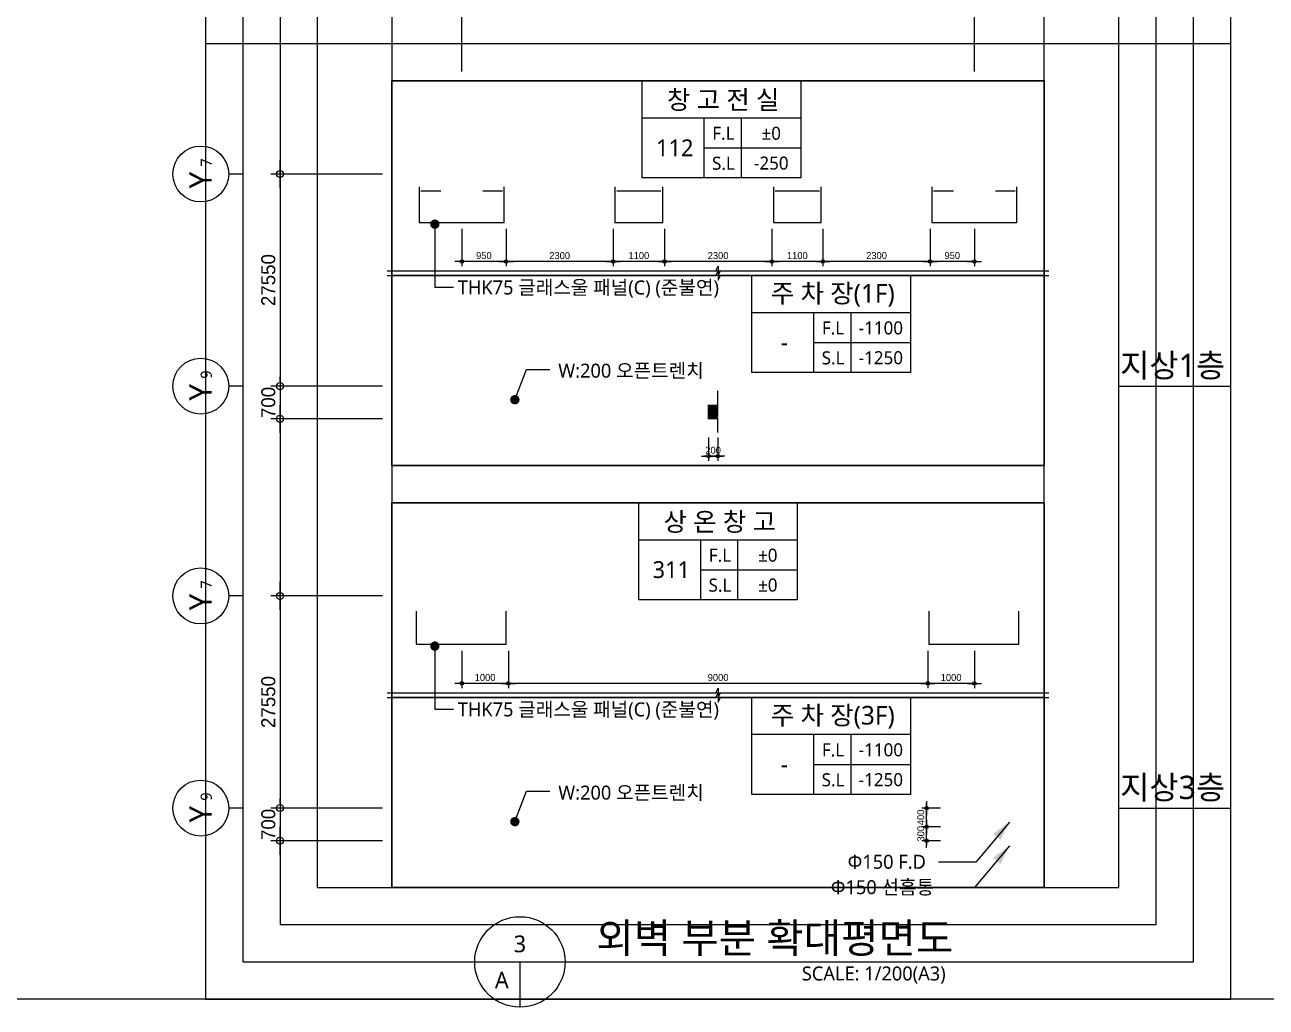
# Model space of a CAD drawing. Header units: millimetres. Extents: x 43197023 to 43466355, y 1341521 to 1420690.
# Drawn here: x 43397748 to 43424384, y 1349520 to 1370590 of the extents above; entities that cross this region are included whole.
import ezdxf
from ezdxf.enums import TextEntityAlignment as Align

# ---------------------------------------------------------------- set-up
doc = ezdxf.new("R2010")
doc.units = ezdxf.units.MM
doc.header["$LTSCALE"] = 1000
doc.header["$MEASUREMENT"] = 0
doc.header["$PDSIZE"] = -10
doc.layers.get('0').update_dxf_attribs({"linetype": 'CONTINUOUS'})
doc.layers.get('Defpoints').update_dxf_attribs({"color": 171, "linetype": 'CONTINUOUS'})
for name, color, linetype in [('INS', 9, 'BATTING'), ('LED', 7, 'CONTINUOUS'), ('NDIM', 7, 'CONTINUOUS'), ('SYM', 7, 'CONTINUOUS'), ('SYM(AXIS)', 7, 'CONTINUOUS'), ('SYM(단차_HATCH)', 252, 'CONTINUOUS'), ('SYM(단차_LINE)', 2, 'CONTINUOUS'), ('TEXT', 3, 'CONTINUOUS'), ('TEXT(AXIS)', 2, 'CONTINUOUS'), ('TEXT(MIN)', 7, 'CONTINUOUS'), ('TEXT(노트)', 7, 'CONTINUOUS'), ('TEXT(실명)', 3, 'CONTINUOUS'), ('TEXT-기입', 6, 'CONTINUOUS'), ('TITLE', 7, 'CONTINUOUS')]:
    doc.layers.add(name, color=color, linetype=linetype)
doc.styles.add('CGS', font='cgse', dxfattribs={"bigfont": 'cgs'})
doc.styles.add('나눔바른고딕', font='NanumBarunGothic.ttf')
doc.linetypes.add('BATTING', pattern='A,0.0001,-0.1,[134,ltypeshp.shx,S=0.1,R=0,X=-0.1,Y=0],-0.2,[134,ltypeshp.shx,S=0.1,R=180,X=0.1,Y=0],-0.1', length=0.4001)
doc.dimstyles.new('NDIM 1200', dxfattribs={"dimscale": 500, "dimtxt": 3, "dimasz": 1, "dimexe": 2, "dimexo": 2, "dimgap": 1, "dimtad": 1, "dimdec": 0, "dimdsep": 46, "dimtxsty": 'CGS', "dimblk": 'DOT0', "dimcen": 1, "dimdle": 8, "dimclrd": 2, "dimclre": 2, "dimclrt": 2, "dimadec": 0, "dimazin": 0, "dimtfac": 1, "dimtdec": 0, "dimtix": 1, "dimtmove": 2, "dimatfit": 3, "dimldrblk": 'DOT0', "dimfxl": 1, "dimtolj": 1, "dimtzin": 0, "dimlwd": -1, "dimlwe": -1, "dimarcsym": 0})

# ---------------------------------------------------------------- blocks, each defined once
blk = doc.blocks.new('A$C51E23882')
at = {"layer": 'TITLE'}
blk.add_lwpolyline([(8499.999789711088, 0.0003660599468275905), (-0.0002102889120578766, 0.0003660599468275905), (-0.0002102889120578766, 5200.000366059947), (8499.999789711088, 5200.000366059947)], close=True, dxfattribs=at)
for points in [[(8499.999789711088, 3200.000366059947), (-0.0002102889120578766, 3200.000366059947)], [(3299.999789711088, 3200.000366059947), (3299.999789711088, 0.0003660599468275905)], [(5299.999789711088, 3200.000366059947), (5299.999789711088, 0.0003660599468275905)], [(3299.999789711088, 1600.000366059947), (8499.999789711088, 1600.000366059947)]]:
    blk.add_lwpolyline(points, dxfattribs=at)
at = {"layer": 'TITLE', "style": '나눔바른고딕'}
for s, p in [('F.L', (4351.586016915739, 2378.060856557102)), ('S.L', (4351.586016915739, 778.0608565571019))]:
    blk.add_text(s, height=700, dxfattribs=at).set_placement(p, align=Align.MIDDLE)
blk = doc.blocks.new('DOT0')
blk.add_line((-3, 0), (3, 0))
at = {"color": 6}
blk.add_circle((0, 0), 0.75, dxfattribs=at)
blk = doc.blocks.new('*D375')
at = {"layer": 'Defpoints', "color": 0, "ltscale": 0.4, "transparency": 16777216}
for p in [(43407123.38949281, 1370990.274343228), (43407123.38949281, 1369390.274343227), (43418123.38949281, 1369390.274343228)]:
    blk.add_point(p, dxfattribs=at)
at = {"layer": 'NDIM', "ltscale": 0.4, "transparency": 16777216}
for p, q in [((43407123.38949281, 1369590.274343227), (43407123.38949281, 1371190.274343228)), ((43418023.38949281, 1370990.274343228), (43407223.38949281, 1370990.274343228)), ((43418123.38949281, 1369590.274343228), (43418123.38949281, 1371190.274343228))]:
    blk.add_line(p, q, dxfattribs=at)
at = {"layer": 'NDIM', "ltscale": 0.4, "transparency": 16777216, "xscale": 100, "yscale": 100, "zscale": 100, "rotation": 180}
blk.add_blockref('DOT0', (43407123.38949281, 1370990.274343228), dxfattribs=at)
at = {"layer": 'NDIM', "ltscale": 0.4, "transparency": 16777216, "xscale": 100, "yscale": 100, "zscale": 100}
blk.add_blockref('DOT0', (43418123.38949281, 1370990.274343228), dxfattribs=at)
at = {"layer": 'NDIM', "ltscale": 0.4, "transparency": 16777216, "insert": (43412623.38949281, 1371240.274343228), "char_height": 300, "attachment_point": 5, "style": 'CGS'}
blk.add_mtext('\\A1;11000', dxfattribs=at)
blk = doc.blocks.new('A$C2F20087E')
at = {"layer": 'SYM(AXIS)'}
blk.add_line((600.0000756429507, -3.89362685382e-05), (600.0000756434165, 299.9999610639643), dxfattribs=at)
blk.add_circle((600.0000756429507, 899.9999610637316), 600, dxfattribs=at)
blk = doc.blocks.new('*D376')
at = {"layer": 'Defpoints', "color": 0, "ltscale": 0.4, "transparency": 16777216}
for p in [(43405623.38949285, 1353790.215721065), (43403223.42494942, 1353090.215721064), (43405623.38949285, 1353090.215721064)]:
    blk.add_point(p, dxfattribs=at)
at = {"layer": 'NDIM', "ltscale": 0.4, "transparency": 16777216}
for p, q in [((43403223.42494942, 1353890.215721065), (43403223.42494942, 1353990.215721065)), ((43405423.38949285, 1353790.215721065), (43403023.42494942, 1353790.215721065)), ((43403223.42494942, 1353790.215721065), (43403223.42494942, 1353090.215721064)), ((43405423.38949285, 1353090.215721064), (43403023.42494942, 1353090.215721064)), ((43403223.42494942, 1352990.215721064), (43403223.42494942, 1352890.215721064))]:
    blk.add_line(p, q, dxfattribs=at)
at = {"layer": 'NDIM', "ltscale": 0.4, "transparency": 16777216, "xscale": 100, "yscale": 100, "zscale": 100}
for p, rotation in [((43403223.42494942, 1353790.215721065), 270), ((43403223.42494942, 1353090.215721064), 90)]:
    blk.add_blockref('DOT0', p, dxfattribs=dict(at, rotation=rotation))
at = {"layer": 'NDIM', "ltscale": 0.4, "transparency": 16777216, "insert": (43402973.42494942, 1353440.215721052), "char_height": 300, "attachment_point": 5, "rotation": 90, "style": 'CGS'}
blk.add_mtext('\\A1;700', dxfattribs=at)
blk = doc.blocks.new('*D377')
at = {"layer": 'Defpoints', "color": 0, "ltscale": 0.4, "transparency": 16777216}
for p in [(43405623.38949285, 1358340.215721066), (43403223.42494947, 1353790.215721065), (43405623.43574496, 1353790.215721065)]:
    blk.add_point(p, dxfattribs=at)
at = {"layer": 'NDIM', "ltscale": 0.4, "transparency": 16777216}
for p, q in [((43405423.38949285, 1358340.215721066), (43403023.42494947, 1358340.215721066)), ((43403223.42494947, 1358240.215721066), (43403223.42494947, 1353890.215721065)), ((43405423.43574496, 1353790.215721065), (43403023.42494947, 1353790.215721065))]:
    blk.add_line(p, q, dxfattribs=at)
at = {"layer": 'NDIM', "ltscale": 0.4, "transparency": 16777216, "xscale": 100, "yscale": 100, "zscale": 100}
for p, rotation in [((43403223.42494947, 1358340.215721066), 90), ((43403223.42494947, 1353790.215721065), 270)]:
    blk.add_blockref('DOT0', p, dxfattribs=dict(at, rotation=rotation))
at = {"layer": 'NDIM', "ltscale": 0.4, "transparency": 16777216, "insert": (43402973.42494947, 1356065.215721053), "char_height": 300, "attachment_point": 5, "rotation": 90, "style": 'CGS'}
blk.add_mtext('\\A1;27550', dxfattribs=at)
blk = doc.blocks.new('*D378')
at = {"layer": 'Defpoints', "color": 0, "ltscale": 0.4, "transparency": 16777216}
for p in [(43405623.38949286, 1362840.274343226), (43403223.42494943, 1362140.274343226), (43405623.38949286, 1362140.274343226)]:
    blk.add_point(p, dxfattribs=at)
at = {"layer": 'NDIM', "ltscale": 0.4, "transparency": 16777216}
for p, q in [((43403223.42494943, 1362940.274343226), (43403223.42494943, 1363040.274343226)), ((43405423.38949286, 1362840.274343226), (43403023.42494943, 1362840.274343226)), ((43403223.42494943, 1362840.274343226), (43403223.42494943, 1362140.274343226)), ((43405423.38949286, 1362140.274343226), (43403023.42494943, 1362140.274343226)), ((43403223.42494943, 1362040.274343226), (43403223.42494943, 1361940.274343226))]:
    blk.add_line(p, q, dxfattribs=at)
at = {"layer": 'NDIM', "ltscale": 0.4, "transparency": 16777216, "xscale": 100, "yscale": 100, "zscale": 100}
for p, rotation in [((43403223.42494943, 1362840.274343226), 270), ((43403223.42494943, 1362140.274343226), 90)]:
    blk.add_blockref('DOT0', p, dxfattribs=dict(at, rotation=rotation))
at = {"layer": 'NDIM', "ltscale": 0.4, "transparency": 16777216, "insert": (43402973.42494942, 1362490.274343214), "char_height": 300, "attachment_point": 5, "rotation": 90, "style": 'CGS'}
blk.add_mtext('\\A1;700', dxfattribs=at)
blk = doc.blocks.new('*D379')
at = {"layer": 'Defpoints', "color": 0, "ltscale": 0.4, "transparency": 16777216}
for p in [(43405623.38949286, 1367390.274343228), (43403223.42494948, 1362840.274343226), (43405623.43574496, 1362840.274343226)]:
    blk.add_point(p, dxfattribs=at)
at = {"layer": 'NDIM', "ltscale": 0.4, "transparency": 16777216}
for p, q in [((43405423.38949286, 1367390.274343228), (43403023.42494948, 1367390.274343228)), ((43403223.42494948, 1367290.274343228), (43403223.42494948, 1362940.274343226)), ((43405423.43574496, 1362840.274343226), (43403023.42494948, 1362840.274343226))]:
    blk.add_line(p, q, dxfattribs=at)
at = {"layer": 'NDIM', "ltscale": 0.4, "transparency": 16777216, "xscale": 100, "yscale": 100, "zscale": 100}
for p, rotation in [((43403223.42494948, 1367390.274343228), 90), ((43403223.42494948, 1362840.274343226), 270)]:
    blk.add_blockref('DOT0', p, dxfattribs=dict(at, rotation=rotation))
at = {"layer": 'NDIM', "ltscale": 0.4, "transparency": 16777216, "insert": (43402973.42494947, 1365115.274343214), "char_height": 300, "attachment_point": 5, "rotation": 90, "style": 'CGS'}
blk.add_mtext('\\A1;27550', dxfattribs=at)
blk = doc.blocks.new('*D380')
at = {"layer": 'Defpoints', "color": 0, "ltscale": 0.4, "transparency": 16777216}
for p in [(43417173.38949285, 1366315.274343115), (43418123.38949284, 1366315.274343227), (43417173.38949285, 1365515.27434319)]:
    blk.add_point(p, dxfattribs=at)
at = {"layer": 'NDIM', "ltscale": 0.4, "transparency": 16777216}
for p, q in [((43417173.38949285, 1366215.274343115), (43417173.38949285, 1365415.27434319)), ((43418123.38949284, 1366215.274343227), (43418123.38949284, 1365415.27434319)), ((43418073.38949284, 1365515.27434319), (43417223.38949285, 1365515.27434319))]:
    blk.add_line(p, q, dxfattribs=at)
at = {"layer": 'NDIM', "ltscale": 0.4, "transparency": 16777216, "xscale": 50, "yscale": 50, "zscale": 50, "rotation": 180}
blk.add_blockref('DOT0', (43417173.38949285, 1365515.27434319), dxfattribs=at)
at = {"layer": 'NDIM', "ltscale": 0.4, "transparency": 16777216, "xscale": 50, "yscale": 50, "zscale": 50}
blk.add_blockref('DOT0', (43418123.38949284, 1365515.27434319), dxfattribs=at)
at = {"layer": 'NDIM', "ltscale": 0.4, "transparency": 16777216, "insert": (43417648.38949284, 1365640.27434319), "char_height": 150, "attachment_point": 5, "style": 'CGS'}
blk.add_mtext('\\A1;950', dxfattribs=at)
blk = doc.blocks.new('*D381')
at = {"layer": 'Defpoints', "color": 0, "ltscale": 0.4, "transparency": 16777216}
for p in [(43414873.38949285, 1366315.274343113), (43417173.38949285, 1366315.274343227), (43414873.38949285, 1365515.27434319)]:
    blk.add_point(p, dxfattribs=at)
at = {"layer": 'NDIM', "ltscale": 0.4, "transparency": 16777216}
for p, q in [((43414873.38949285, 1366215.274343113), (43414873.38949285, 1365415.27434319)), ((43417173.38949285, 1366215.274343227), (43417173.38949285, 1365415.27434319)), ((43417123.38949285, 1365515.27434319), (43414923.38949285, 1365515.27434319))]:
    blk.add_line(p, q, dxfattribs=at)
at = {"layer": 'NDIM', "ltscale": 0.4, "transparency": 16777216, "xscale": 50, "yscale": 50, "zscale": 50, "rotation": 180}
blk.add_blockref('DOT0', (43414873.38949285, 1365515.27434319), dxfattribs=at)
at = {"layer": 'NDIM', "ltscale": 0.4, "transparency": 16777216, "xscale": 50, "yscale": 50, "zscale": 50}
blk.add_blockref('DOT0', (43417173.38949285, 1365515.27434319), dxfattribs=at)
at = {"layer": 'NDIM', "ltscale": 0.4, "transparency": 16777216, "insert": (43416023.38949285, 1365640.27434319), "char_height": 150, "attachment_point": 5, "style": 'CGS'}
blk.add_mtext('\\A1;2300', dxfattribs=at)
blk = doc.blocks.new('*D382')
at = {"layer": 'Defpoints', "color": 0, "ltscale": 0.4, "transparency": 16777216}
for p in [(43413773.38949285, 1366315.274343042), (43414873.38949285, 1366315.274343113), (43413773.38949285, 1365515.274343076)]:
    blk.add_point(p, dxfattribs=at)
at = {"layer": 'NDIM', "ltscale": 0.4, "transparency": 16777216}
for p, q in [((43413773.38949285, 1366215.274343042), (43413773.38949285, 1365415.274343076)), ((43414873.38949285, 1366215.274343113), (43414873.38949285, 1365415.274343076)), ((43414823.38949285, 1365515.274343076), (43413823.38949285, 1365515.274343076))]:
    blk.add_line(p, q, dxfattribs=at)
at = {"layer": 'NDIM', "ltscale": 0.4, "transparency": 16777216, "xscale": 50, "yscale": 50, "zscale": 50, "rotation": 180}
blk.add_blockref('DOT0', (43413773.38949285, 1365515.274343076), dxfattribs=at)
at = {"layer": 'NDIM', "ltscale": 0.4, "transparency": 16777216, "xscale": 50, "yscale": 50, "zscale": 50}
blk.add_blockref('DOT0', (43414873.38949285, 1365515.274343076), dxfattribs=at)
at = {"layer": 'NDIM', "ltscale": 0.4, "transparency": 16777216, "insert": (43414323.38949285, 1365640.274343076), "char_height": 150, "attachment_point": 5, "style": 'CGS'}
blk.add_mtext('\\A1;1100', dxfattribs=at)
blk = doc.blocks.new('*D383')
at = {"layer": 'Defpoints', "color": 0, "ltscale": 0.4, "transparency": 16777216}
for p in [(43411473.38949285, 1366315.274343152), (43413773.38949285, 1366315.274343154), (43411473.38949285, 1365515.274343076)]:
    blk.add_point(p, dxfattribs=at)
at = {"layer": 'NDIM', "ltscale": 0.4, "transparency": 16777216}
for p, q in [((43411473.38949285, 1366215.274343152), (43411473.38949285, 1365415.274343076)), ((43413773.38949285, 1366215.274343154), (43413773.38949285, 1365415.274343076)), ((43413723.38949285, 1365515.274343076), (43411523.38949285, 1365515.274343076))]:
    blk.add_line(p, q, dxfattribs=at)
at = {"layer": 'NDIM', "ltscale": 0.4, "transparency": 16777216, "xscale": 50, "yscale": 50, "zscale": 50, "rotation": 180}
blk.add_blockref('DOT0', (43411473.38949285, 1365515.274343076), dxfattribs=at)
at = {"layer": 'NDIM', "ltscale": 0.4, "transparency": 16777216, "xscale": 50, "yscale": 50, "zscale": 50}
blk.add_blockref('DOT0', (43413773.38949285, 1365515.274343076), dxfattribs=at)
at = {"layer": 'NDIM', "ltscale": 0.4, "transparency": 16777216, "insert": (43412623.38949285, 1365640.274343076), "char_height": 150, "attachment_point": 5, "style": 'CGS'}
blk.add_mtext('\\A1;2300', dxfattribs=at)
blk = doc.blocks.new('*D384')
at = {"layer": 'Defpoints', "color": 0, "ltscale": 0.4, "transparency": 16777216}
for p in [(43410373.38949285, 1366315.274343082), (43411473.38949285, 1366315.274343152), (43410373.38949285, 1365515.274343115)]:
    blk.add_point(p, dxfattribs=at)
at = {"layer": 'NDIM', "ltscale": 0.4, "transparency": 16777216}
for p, q in [((43410373.38949285, 1366215.274343082), (43410373.38949285, 1365415.274343115)), ((43411473.38949285, 1366215.274343152), (43411473.38949285, 1365415.274343115)), ((43411423.38949285, 1365515.274343115), (43410423.38949285, 1365515.274343115))]:
    blk.add_line(p, q, dxfattribs=at)
at = {"layer": 'NDIM', "ltscale": 0.4, "transparency": 16777216, "xscale": 50, "yscale": 50, "zscale": 50, "rotation": 180}
blk.add_blockref('DOT0', (43410373.38949285, 1365515.274343115), dxfattribs=at)
at = {"layer": 'NDIM', "ltscale": 0.4, "transparency": 16777216, "xscale": 50, "yscale": 50, "zscale": 50}
blk.add_blockref('DOT0', (43411473.38949285, 1365515.274343115), dxfattribs=at)
at = {"layer": 'NDIM', "ltscale": 0.4, "transparency": 16777216, "insert": (43410923.38949285, 1365640.274343115), "char_height": 150, "attachment_point": 5, "style": 'CGS'}
blk.add_mtext('\\A1;1100', dxfattribs=at)
blk = doc.blocks.new('*D385')
at = {"layer": 'Defpoints', "color": 0, "ltscale": 0.4, "transparency": 16777216}
for p in [(43408073.38949285, 1366315.274343191), (43410373.38949285, 1366315.274343193), (43408073.38949285, 1365515.274343115)]:
    blk.add_point(p, dxfattribs=at)
at = {"layer": 'NDIM', "ltscale": 0.4, "transparency": 16777216}
for p, q in [((43408073.38949285, 1366215.274343191), (43408073.38949285, 1365415.274343115)), ((43410373.38949285, 1366215.274343193), (43410373.38949285, 1365415.274343115)), ((43410323.38949285, 1365515.274343115), (43408123.38949285, 1365515.274343115))]:
    blk.add_line(p, q, dxfattribs=at)
at = {"layer": 'NDIM', "ltscale": 0.4, "transparency": 16777216, "xscale": 50, "yscale": 50, "zscale": 50, "rotation": 180}
blk.add_blockref('DOT0', (43408073.38949285, 1365515.274343115), dxfattribs=at)
at = {"layer": 'NDIM', "ltscale": 0.4, "transparency": 16777216, "xscale": 50, "yscale": 50, "zscale": 50}
blk.add_blockref('DOT0', (43410373.38949285, 1365515.274343115), dxfattribs=at)
at = {"layer": 'NDIM', "ltscale": 0.4, "transparency": 16777216, "insert": (43409223.38949285, 1365640.274343115), "char_height": 150, "attachment_point": 5, "style": 'CGS'}
blk.add_mtext('\\A1;2300', dxfattribs=at)
blk = doc.blocks.new('*D386')
at = {"layer": 'Defpoints', "color": 0, "ltscale": 0.4, "transparency": 16777216}
for p in [(43407123.38949284, 1366315.274343302), (43408073.38949285, 1366315.274343303), (43407123.38949284, 1365515.274343225)]:
    blk.add_point(p, dxfattribs=at)
at = {"layer": 'NDIM', "ltscale": 0.4, "transparency": 16777216}
for p, q in [((43407123.38949284, 1366215.274343302), (43407123.38949284, 1365415.274343225)), ((43408073.38949285, 1366215.274343303), (43408073.38949285, 1365415.274343225)), ((43408023.38949285, 1365515.274343225), (43407173.38949284, 1365515.274343225))]:
    blk.add_line(p, q, dxfattribs=at)
at = {"layer": 'NDIM', "ltscale": 0.4, "transparency": 16777216, "xscale": 50, "yscale": 50, "zscale": 50, "rotation": 180}
blk.add_blockref('DOT0', (43407123.38949284, 1365515.274343225), dxfattribs=at)
at = {"layer": 'NDIM', "ltscale": 0.4, "transparency": 16777216, "xscale": 50, "yscale": 50, "zscale": 50}
blk.add_blockref('DOT0', (43408073.38949285, 1365515.274343225), dxfattribs=at)
at = {"layer": 'NDIM', "ltscale": 0.4, "transparency": 16777216, "insert": (43407598.38949284, 1365640.274343225), "char_height": 150, "attachment_point": 5, "style": 'CGS'}
blk.add_mtext('\\A1;950', dxfattribs=at)
blk = doc.blocks.new('*D387')
at = {"layer": 'Defpoints', "color": 0, "ltscale": 0.4, "transparency": 16777216}
for p in [(43417123.38948759, 1357265.215721176), (43418123.38949281, 1357265.215721183), (43417123.38948759, 1356465.215721139)]:
    blk.add_point(p, dxfattribs=at)
at = {"layer": 'NDIM', "ltscale": 0.4, "transparency": 16777216}
for p, q in [((43417123.38948759, 1357165.215721176), (43417123.38948759, 1356365.215721139)), ((43418123.38949281, 1357165.215721183), (43418123.38949281, 1356365.215721139)), ((43418073.38949281, 1356465.215721139), (43417173.38948759, 1356465.215721139))]:
    blk.add_line(p, q, dxfattribs=at)
at = {"layer": 'NDIM', "ltscale": 0.4, "transparency": 16777216, "xscale": 50, "yscale": 50, "zscale": 50, "rotation": 180}
blk.add_blockref('DOT0', (43417123.38948759, 1356465.215721139), dxfattribs=at)
at = {"layer": 'NDIM', "ltscale": 0.4, "transparency": 16777216, "xscale": 50, "yscale": 50, "zscale": 50}
blk.add_blockref('DOT0', (43418123.38949281, 1356465.215721139), dxfattribs=at)
at = {"layer": 'NDIM', "ltscale": 0.4, "transparency": 16777216, "insert": (43417623.3894902, 1356590.215721139), "char_height": 150, "attachment_point": 5, "style": 'CGS'}
blk.add_mtext('\\A1;1000', dxfattribs=at)
blk = doc.blocks.new('*D388')
at = {"layer": 'Defpoints', "color": 0, "ltscale": 0.4, "transparency": 16777216}
for p in [(43408123.38949802, 1357265.215721065), (43417123.38948759, 1357265.215721176), (43408123.38949802, 1356465.215721139)]:
    blk.add_point(p, dxfattribs=at)
at = {"layer": 'NDIM', "ltscale": 0.4, "transparency": 16777216}
for p, q in [((43408123.38949802, 1357165.215721065), (43408123.38949802, 1356365.215721139)), ((43417123.38948759, 1357165.215721176), (43417123.38948759, 1356365.215721139)), ((43417073.38948759, 1356465.215721139), (43408173.38949802, 1356465.215721139))]:
    blk.add_line(p, q, dxfattribs=at)
at = {"layer": 'NDIM', "ltscale": 0.4, "transparency": 16777216, "xscale": 50, "yscale": 50, "zscale": 50, "rotation": 180}
blk.add_blockref('DOT0', (43408123.38949802, 1356465.215721139), dxfattribs=at)
at = {"layer": 'NDIM', "ltscale": 0.4, "transparency": 16777216, "xscale": 50, "yscale": 50, "zscale": 50}
blk.add_blockref('DOT0', (43417123.38948759, 1356465.215721139), dxfattribs=at)
at = {"layer": 'NDIM', "ltscale": 0.4, "transparency": 16777216, "insert": (43412623.38949281, 1356590.215721139), "char_height": 150, "attachment_point": 5, "style": 'CGS'}
blk.add_mtext('\\A1;9000', dxfattribs=at)
blk = doc.blocks.new('*D389')
at = {"layer": 'Defpoints', "color": 0, "ltscale": 0.4, "transparency": 16777216}
for p in [(43407123.38949281, 1357265.215720949), (43408123.38949802, 1357265.215721065), (43407123.38949281, 1356465.21572102)]:
    blk.add_point(p, dxfattribs=at)
at = {"layer": 'NDIM', "ltscale": 0.4, "transparency": 16777216}
for p, q in [((43407123.38949281, 1357165.215720949), (43407123.38949281, 1356365.21572102)), ((43408123.38949802, 1357165.215721065), (43408123.38949802, 1356365.21572102)), ((43408073.38949802, 1356465.21572102), (43407173.38949281, 1356465.21572102))]:
    blk.add_line(p, q, dxfattribs=at)
at = {"layer": 'NDIM', "ltscale": 0.4, "transparency": 16777216, "xscale": 50, "yscale": 50, "zscale": 50, "rotation": 180}
blk.add_blockref('DOT0', (43407123.38949281, 1356465.21572102), dxfattribs=at)
at = {"layer": 'NDIM', "ltscale": 0.4, "transparency": 16777216, "xscale": 50, "yscale": 50, "zscale": 50}
blk.add_blockref('DOT0', (43408123.38949802, 1356465.21572102), dxfattribs=at)
at = {"layer": 'NDIM', "ltscale": 0.4, "transparency": 16777216, "insert": (43407623.38949542, 1356590.21572102), "char_height": 150, "attachment_point": 5, "style": 'CGS'}
blk.add_mtext('\\A1;1000', dxfattribs=at)
blk = doc.blocks.new('*D390')
at = {"layer": 'Defpoints', "color": 0, "ltscale": 0.4, "transparency": 16777216}
for p in [(43417098.38949317, 1353390.215721064), (43417498.38949282, 1353390.215721064), (43417498.38949282, 1353090.215721064)]:
    blk.add_point(p, dxfattribs=at)
at = {"layer": 'NDIM', "ltscale": 0.4, "transparency": 16777216}
for p, q in [((43417098.38949317, 1353440.215721064), (43417098.38949317, 1353490.215721064)), ((43417398.38949282, 1353390.215721064), (43416998.38949317, 1353390.215721064)), ((43417098.38949317, 1353090.215721064), (43417098.38949317, 1353390.215721064)), ((43417398.38949282, 1353090.215721064), (43416998.38949317, 1353090.215721064)), ((43417098.38949317, 1353040.215721064), (43417098.38949317, 1352990.215721064))]:
    blk.add_line(p, q, dxfattribs=at)
at = {"layer": 'NDIM', "ltscale": 0.4, "transparency": 16777216, "xscale": 50, "yscale": 50, "zscale": 50}
for p, rotation in [((43417098.38949317, 1353390.215721064), 270), ((43417098.38949317, 1353090.215721064), 90)]:
    blk.add_blockref('DOT0', p, dxfattribs=dict(at, rotation=rotation))
at = {"layer": 'NDIM', "ltscale": 0.4, "transparency": 16777216, "insert": (43416973.38949316, 1353240.215721052), "char_height": 150, "attachment_point": 5, "rotation": 90, "style": 'CGS'}
blk.add_mtext('\\A1;300', dxfattribs=at)
blk = doc.blocks.new('*D391')
at = {"layer": 'Defpoints', "color": 0, "ltscale": 0.4, "transparency": 16777216}
for p in [(43417098.3894932, 1353790.215721065), (43417498.38949282, 1353790.215721065), (43417498.38949282, 1353390.215721064)]:
    blk.add_point(p, dxfattribs=at)
at = {"layer": 'NDIM', "ltscale": 0.4, "transparency": 16777216}
for p, q in [((43417398.38949282, 1353790.215721065), (43416998.3894932, 1353790.215721065)), ((43417098.3894932, 1353840.215721065), (43417098.3894932, 1353890.215721065)), ((43417098.3894932, 1353390.215721064), (43417098.3894932, 1353790.215721065)), ((43417398.38949282, 1353390.215721064), (43416998.3894932, 1353390.215721064)), ((43417098.3894932, 1353340.215721064), (43417098.3894932, 1353290.215721064))]:
    blk.add_line(p, q, dxfattribs=at)
at = {"layer": 'NDIM', "ltscale": 0.4, "transparency": 16777216, "xscale": 50, "yscale": 50, "zscale": 50}
for p, rotation in [((43417098.3894932, 1353790.215721065), 270), ((43417098.3894932, 1353390.215721064), 90)]:
    blk.add_blockref('DOT0', p, dxfattribs=dict(at, rotation=rotation))
at = {"layer": 'NDIM', "ltscale": 0.4, "transparency": 16777216, "insert": (43416973.3894932, 1353590.215721052), "char_height": 150, "attachment_point": 5, "rotation": 90, "style": 'CGS'}
blk.add_mtext('\\A1;400', dxfattribs=at)
blk = doc.blocks.new('*D397')
at = {"layer": 'Defpoints', "color": 0, "ltscale": 0.4, "transparency": 16777216}
for p in [(43412416.56348812, 1361840.274343202), (43412616.56348812, 1361840.274343225), (43412416.56348812, 1361340.215721066)]:
    blk.add_point(p, dxfattribs=at)
at = {"layer": 'NDIM', "ltscale": 0.4, "transparency": 16777216}
for p, q in [((43412416.56348812, 1361740.274343202), (43412416.56348812, 1361240.215721066)), ((43412616.56348812, 1361740.274343225), (43412616.56348812, 1361240.215721066)), ((43412366.56348812, 1361340.215721066), (43412316.56348812, 1361340.215721066)), ((43412616.56348812, 1361340.215721066), (43412416.56348812, 1361340.215721066)), ((43412666.56348812, 1361340.215721066), (43412716.56348812, 1361340.215721066))]:
    blk.add_line(p, q, dxfattribs=at)
at = {"layer": 'NDIM', "ltscale": 0.4, "transparency": 16777216, "xscale": 50, "yscale": 50, "zscale": 50}
blk.add_blockref('DOT0', (43412416.56348812, 1361340.215721066), dxfattribs=at)
at = {"layer": 'NDIM', "ltscale": 0.4, "transparency": 16777216, "xscale": 50, "yscale": 50, "zscale": 50, "rotation": 180}
blk.add_blockref('DOT0', (43412616.56348812, 1361340.215721066), dxfattribs=at)
at = {"layer": 'NDIM', "ltscale": 0.4, "transparency": 16777216, "insert": (43412516.56348812, 1361465.215721066), "char_height": 150, "attachment_point": 5, "style": 'CGS'}
blk.add_mtext('\\A1;200', dxfattribs=at)

msp = doc.modelspace()

# ---------------------------------------------------------------- hatches: boundary and pattern name
at = {"layer": 'SYM(단차_HATCH)'}
h = msp.add_hatch(dxfattribs=at)
h.set_pattern_fill('ANSI31', color=251, scale=7, angle=270.0000000000654, style=0)
h.set_pattern_definition([(315.0000000000654, (43409702.03665432, -1519564.189728231), (15.71544821185309, 15.71544821188895), [])])
h.paths.add_polyline_path([(43412616.56348812, 1362140.274343227), (43412616.56348812, 1362440.274343227), (43412416.56348812, 1362440.274343227), (43412416.56348812, 1362140.274343227)])

# ---------------------------------------------------------------- linework, layer by layer
at = {"layer": 'Defpoints', "ltscale": 10000}
msp.add_line((43401623.38949283, 1370190.274343228), (43423623.38949283, 1370190.274343228), dxfattribs=at)
for points in [[(43425223.38949283, 1349690.157098904), (43369823.38949283, 1349690.157098904), (43369823.38949283, 1420690.157098904), (43425223.38949283, 1420690.157098904)], [(43401623.38949283, 1349690.157098904), (43423623.38949283, 1349690.157098904), (43423623.38949283, 1420690.157098904), (43401623.38949283, 1420690.157098903)], [(43402423.38949283, 1350490.157098904), (43422823.38949283, 1350490.157098904), (43422823.38949283, 1419890.157098904), (43402423.38949283, 1419890.157098903)], [(43403223.38949283, 1351290.157098904), (43422023.38949283, 1351290.157098904), (43422023.38949283, 1419090.157098904), (43403223.38949283, 1419090.157098903)], [(43404023.38949283, 1352090.157098904), (43421223.38949283, 1352090.157098904), (43421223.38949283, 1418290.157098904), (43404023.38949283, 1418290.157098903)], [(43405623.38949283, 1352090.157098904), (43419623.38949283, 1352090.157098904), (43419623.38949283, 1416690.157098904), (43405623.38949283, 1416690.157098903)], [(43419623.38949285, 1361140.215721066), (43405623.38949285, 1361140.215721066), (43405623.38949285, 1369390.274343228), (43419623.38949285, 1369390.274343228)], [(43405623.38949285, 1365315.215721067), (43419623.38949285, 1365315.215721067), (43419623.38949285, 1369390.274343228), (43405623.38949285, 1369390.274343228)], [(43419623.38949285, 1361140.215721066), (43405623.38949285, 1361140.215721066), (43405623.38949285, 1369390.274343228), (43419623.38949285, 1369390.274343228)], [(43405623.38949285, 1361140.215721066), (43419623.38949285, 1361140.215721066), (43419623.38949285, 1365215.274343227), (43405623.38949285, 1365215.274343227)], [(43419623.38949283, 1352090.157098904), (43405623.38949283, 1352090.157098904), (43405623.38949283, 1360340.215721066), (43419623.38949283, 1360340.215721066)], [(43405623.38949283, 1356265.157098905), (43419623.38949283, 1356265.157098905), (43419623.38949283, 1360340.215721066), (43405623.38949283, 1360340.215721066)], [(43405623.38949283, 1352090.157098904), (43419623.38949283, 1352090.157098904), (43419623.38949283, 1356165.215721065), (43405623.38949283, 1356165.215721065)]]:
    msp.add_lwpolyline(points, close=True, dxfattribs=at)
at = {"layer": 'INS', "ltscale": 0.09}
for p, q in [((43406248.38949287, 1367027.774343154), (43406673.38949286, 1367027.774343154)), ((43407573.38949286, 1367027.774343154), (43407998.38949288, 1367027.774343154)), ((43410448.38949287, 1367027.774343155), (43411398.38949288, 1367027.774343155)), ((43413848.38949288, 1367027.774343155), (43414798.38949287, 1367027.774343155)), ((43417248.38949288, 1367027.774343155), (43417673.38949287, 1367027.774343155)), ((43418573.38949287, 1367027.774343155), (43418998.38949288, 1367027.774343155))]:
    msp.add_line(p, q, dxfattribs=at)
for points in [[(43406210.88949287, 1367115.274343036), (43406210.88949285, 1366352.774343226), (43408035.88949285, 1366352.77434319), (43408035.88949287, 1367115.274343148)], [(43410410.88949287, 1367115.27434311), (43410410.88949285, 1366352.774343188), (43411435.88949285, 1366352.774343153), (43411435.88949287, 1367115.27434311)], [(43413810.88949288, 1367115.274343074), (43413810.88949285, 1366352.774343153), (43414835.88949285, 1366352.774343115), (43414835.88949288, 1367115.274343074)], [(43417210.88949288, 1367115.274343036), (43417210.88949285, 1366352.774343116), (43419035.88949285, 1366352.774343188), (43419035.88949288, 1367115.274343148)], [(43406148.38948759, 1358015.215706395), (43406148.38948759, 1357302.715721064), (43408073.38949802, 1357302.715721064), (43408073.38949802, 1358015.215706395)], [(43417148.38948759, 1358015.215706395), (43417148.38948759, 1357302.715721065), (43419073.38949802, 1357302.715721065), (43419073.38949802, 1358015.215706395)]]:
    msp.add_lwpolyline(points, dxfattribs=at)
at = {"layer": 'LED'}
for points in [[(43418873.38949281, 1353490.215721063), (43418150.9472969, 1352633.922657848), (43417355.22367071, 1352633.922657849)], [(43418873.38949281, 1352977.715721064), (43418124.56899253, 1352090.157098904), (43417355.22367071, 1352090.157098904)]]:
    msp.add_lwpolyline(points, dxfattribs=at)
for points in [[(43418873.38949281, 1353490.215721063), (43418525.08901352, 1353238.921905649), (43418684.32145361, 1353104.579776023)], [(43418873.38949281, 1352977.715721064), (43418525.08901352, 1352726.42190565), (43418684.32145361, 1352592.079776024)]]:
    msp.add_solid(points, dxfattribs=at)
at = {"layer": 'SYM'}
for p, q in [((43421223.38949283, 1362840.274343226), (43423623.38949283, 1362840.274343226)), ((43421223.38949283, 1353790.215721064), (43423623.38949283, 1353790.215721064)), ((43407400.97959726, 1350490.157098904), (43417845.79938842, 1350490.157098904)), ((43408370.67656696, 1350490.157098904), (43408370.67656696, 1349520.460129207))]:
    msp.add_line(p, q, dxfattribs=at)
at = {"layer": 'SYM', "color": 8}
for points in [[(43405523.38949285, 1365315.215954185), (43412573.38949285, 1365315.204997626), (43412623.38949285, 1365415.274343227), (43412623.38949285, 1365215.274343227), (43412673.38949285, 1365315.274343227), (43419723.38949285, 1365315.274343227)], [(43405523.38949285, 1365215.215954185), (43412573.38949285, 1365215.204997626), (43412623.38949285, 1365315.274343227), (43412623.38949285, 1365115.274343227), (43412673.38949285, 1365215.274343227), (43419723.38949285, 1365215.274343227)], [(43405523.38949283, 1356265.157332023), (43412573.38949283, 1356265.146375464), (43412623.38949283, 1356365.215721065), (43412623.38949283, 1356165.215721065), (43412673.38949283, 1356265.215721065), (43419723.38949283, 1356265.215721065)], [(43405523.38949283, 1356165.157332023), (43412573.38949283, 1356165.146375464), (43412623.38949283, 1356265.215721065), (43412623.38949283, 1356065.215721065), (43412673.38949283, 1356165.215721065), (43419723.38949283, 1356165.215721065)]]:
    msp.add_lwpolyline(points, dxfattribs=at)
at = {"layer": 'SYM'}
msp.add_circle((43408370.67656696, 1350490.157098904), 969.6969696969699, dxfattribs=at)
at = {"layer": 'SYM(단차_LINE)', "const_width": 30}
msp.add_lwpolyline([(43412616.56348811, 1362740.274343229), (43412616.56348812, 1362440.274343229), (43412416.56348812, 1362440.274343227), (43412416.56348812, 1362140.274343227), (43412616.56348812, 1362140.274343225), (43412616.56348812, 1361840.274343225)], dxfattribs=at)

# ---------------------------------------------------------------- block references
at = {"xscale": 0.4, "yscale": 0.4, "zscale": 0.4}
for p in [(43410997.68562259, 1367310.274196804), (43413349.50645493, 1363135.274196788), (43410923.38957695, 1358260.215574642), (43413349.50645493, 1354085.215574641)]:
    msp.add_blockref('A$C51E23882', p, dxfattribs=at)
at = {"rotation": 90}
for p in [(43402423.38945391, 1366790.274267581), (43402423.38945391, 1362240.27426758), (43402423.3894539, 1357740.21564542), (43402423.3894539, 1353190.215645419)]:
    msp.add_blockref('A$C2F20087E', p, dxfattribs=at)
at = {"layer": 'NDIM', "ltscale": 0.4, "xscale": 100, "yscale": 100, "zscale": 100, "rotation": 270}
for p in [(43403223.38949285, 1362840.274343226), (43403223.38949284, 1353790.215721064)]:
    msp.add_blockref('DOT0', p, dxfattribs=at)

# ---------------------------------------------------------------- texts
at = {"layer": 'TEXT', "style": '나눔바른고딕'}
for s, height, p in [('지상1층', 500, (43421249.28387861, 1363034.213737165)), ('지상3층', 500, (43421249.28387861, 1353984.155115003)), ('외벽 부분 확대평면도', 640, (43410010.6617602, 1350684.096492843))]:
    msp.add_text(s, height=height, dxfattribs=at).set_placement(p)
for s, p in [('3', (43408370.67656696, 1350878.0358868)), ('A', (43407982.79777908, 1350102.27831102))]:
    msp.add_text(s, height=360, dxfattribs=at).set_placement(p, align=Align.MIDDLE)
msp.add_text('SCALE: 1/200(A3)', height=300, dxfattribs=at).set_placement((43417506.54410579, 1350393.187401935), align=Align.TOP_RIGHT)
at = {"layer": 'TEXT(AXIS)', "style": '나눔바른고딕'}
for s, height, p in [('7', 240, (43401639.38436846, 1367637.866313768)), ('Y', 480, (43401519.40529124, 1367258.632463072)), ('9', 240, (43401639.38436846, 1363087.866313766)), ('Y', 480, (43401519.40529124, 1362708.632463071)), ('7', 240, (43401639.38436846, 1358587.807691606)), ('Y', 480, (43401519.40529124, 1358208.573840911)), ('9', 240, (43401639.38436846, 1354037.807691605)), ('Y', 480, (43401519.40529124, 1353658.57384091))]:
    msp.add_text(s, height=height, rotation=90, dxfattribs=at).set_placement(p, align=Align.MIDDLE)
at = {"layer": 'TEXT(MIN)', "style": '나눔바른고딕'}
for s, p in [('W:200 오픈트렌치', (43412315.98002738, 1363172.216617098)), ('W:200 오픈트렌치', (43412315.97995086, 1354122.157994936)), ('Φ150 선홈통', (43417258.13764396, 1352094.020003749))]:
    msp.add_text(s, height=300, dxfattribs=at).set_placement(p, align=Align.MIDDLE_RIGHT)
msp.add_text('Φ150 F.D', height=300, dxfattribs=at).set_placement((43415403.67477317, 1352638.036557176), align=Align.MIDDLE_LEFT)
at = {"layer": 'TEXT(노트)', "style": '나눔바른고딕'}
for p in [(43407037.43153352, 1364956.861144862), (43407037.43153352, 1355906.8025227)]:
    msp.add_text('THK75 글래스울 패널(C) (준불연)', height=300, dxfattribs=at).set_placement(p, align=Align.MIDDLE_LEFT)
at = {"layer": 'TEXT(실명)', "style": '나눔바른고딕'}
for s, p in [('창 고 전 실', (43412732.77655233, 1368987.926038452)), ('주 차 장(1F)', (43415084.59738467, 1364812.926038436)), ('상 온 창 고', (43412658.48050669, 1359937.86741629)), ('주 차 장(3F)', (43415084.59738467, 1355762.867416289))]:
    msp.add_text(s, height=400, dxfattribs=at).set_placement(p, align=Align.MIDDLE)
at = {"layer": 'TEXT-기입', "style": '나눔바른고딕'}
for s, height, p in [('±0', 280, (43413764.13022631, 1368265.428119236)), ('112', 360, (43411694.19441622, 1367955.599156322)), ('-250', 280, (43413764.13022631, 1367625.428119236)), ('-1100', 280, (43416115.95105865, 1364090.42811922)), ('-', 360, (43414046.01524857, 1363780.599156306)), ('-1250', 280, (43416115.95105865, 1363450.42811922)), ('±0', 280, (43413689.83418068, 1359215.369497075)), ('311', 360, (43411619.89837059, 1358905.54053416)), ('±0', 280, (43413689.83418068, 1358575.369497075)), ('-1100', 280, (43416115.95105865, 1355040.369497074)), ('-', 360, (43414046.01524857, 1354730.540534159)), ('-1250', 280, (43416115.95105865, 1354400.369497074))]:
    msp.add_text(s, height=height, dxfattribs=at).set_placement(p, align=Align.MIDDLE)

# ---------------------------------------------------------------- dimensions: what is measured, and where the dimension line sits
at = {"layer": 'NDIM', "ltscale": 0.4}
for base, p1, p2, angle, override, picture, middle in [((43407123.38949281, 1370990.274343228), (43418123.38949281, 1369390.274343228), (43407123.38949281, 1369390.274343227), 180, {"dimscale": 100, "dimclrd": 256, "dimclre": 256, "dimclrt": 256}, '*D375', (43412623.38949281, 1371240.274343228)), ((43407123.38949284, 1365515.274343225), (43408073.38949285, 1366315.274343303), (43407123.38949284, 1366315.274343302), 180, {"dimscale": 50, "dimclrd": 256, "dimclre": 256, "dimclrt": 256}, '*D386', (43407598.38949284, 1365640.274343225)), ((43408073.38949285, 1365515.274343115), (43410373.38949285, 1366315.274343193), (43408073.38949285, 1366315.274343191), 180, {"dimscale": 50, "dimclrd": 256, "dimclre": 256, "dimclrt": 256}, '*D385', (43409223.38949285, 1365640.274343115)), ((43410373.38949285, 1365515.274343115), (43411473.38949285, 1366315.274343152), (43410373.38949285, 1366315.274343082), 180, {"dimscale": 50, "dimclrd": 256, "dimclre": 256, "dimclrt": 256}, '*D384', (43410923.38949285, 1365640.274343115)), ((43411473.38949285, 1365515.274343076), (43413773.38949285, 1366315.274343154), (43411473.38949285, 1366315.274343152), 180, {"dimscale": 50, "dimclrd": 256, "dimclre": 256, "dimclrt": 256}, '*D383', (43412623.38949285, 1365640.274343076)), ((43413773.38949285, 1365515.274343076), (43414873.38949285, 1366315.274343113), (43413773.38949285, 1366315.274343042), 180, {"dimscale": 50, "dimclrd": 256, "dimclre": 256, "dimclrt": 256}, '*D382', (43414323.38949285, 1365640.274343076)), ((43414873.38949285, 1365515.27434319), (43417173.38949285, 1366315.274343227), (43414873.38949285, 1366315.274343113), 180, {"dimscale": 50, "dimclrd": 256, "dimclre": 256, "dimclrt": 256}, '*D381', (43416023.38949285, 1365640.27434319)), ((43417173.38949285, 1365515.27434319), (43418123.38949284, 1366315.274343227), (43417173.38949285, 1366315.274343115), 180, {"dimscale": 50, "dimclrd": 256, "dimclre": 256, "dimclrt": 256}, '*D380', (43417648.38949284, 1365640.27434319)), ((43403223.42494943, 1362140.274343226), (43405623.38949285, 1362840.274343226), (43405623.38949285, 1362140.274343225), 90, {"dimscale": 100, "dimclrd": 256, "dimclre": 256, "dimclrt": 256}, '*D378', (43402973.42494942, 1362490.274343214)), ((43412416.56348812, 1361340.215721066), (43412616.56348812, 1361840.274343225), (43412416.56348812, 1361840.274343202), 180, {"dimscale": 50, "dimclrd": 256, "dimclre": 256, "dimclrt": 256}, '*D397', (43412516.56348812, 1361465.215721066)), ((43407123.38949281, 1356465.21572102), (43408123.38949802, 1357265.215721065), (43407123.38949281, 1357265.215720949), 180, {"dimscale": 50, "dimclrd": 256, "dimclre": 256, "dimclrt": 256}, '*D389', (43407623.38949542, 1356590.21572102)), ((43408123.38949802, 1356465.215721139), (43417123.38948759, 1357265.215721176), (43408123.38949802, 1357265.215721065), 180, {"dimscale": 50, "dimclrd": 256, "dimclre": 256, "dimclrt": 256}, '*D388', (43412623.38949281, 1356590.215721139)), ((43417123.38948759, 1356465.215721139), (43418123.38949281, 1357265.215721183), (43417123.38948759, 1357265.215721176), 180, {"dimscale": 50, "dimclrd": 256, "dimclre": 256, "dimclrt": 256}, '*D387', (43417623.3894902, 1356590.215721139)), ((43403223.42494942, 1353090.215721064), (43405623.38949284, 1353790.215721064), (43405623.38949284, 1353090.215721064), 90, {"dimscale": 100, "dimclrd": 256, "dimclre": 256, "dimclrt": 256}, '*D376', (43402973.42494942, 1353440.215721052)), ((43417098.3894932, 1353790.215721065), (43417498.3894928, 1353390.215721064), (43417498.38949281, 1353790.215721064), 90, {"dimscale": 50, "dimclrd": 256, "dimclre": 256, "dimclrt": 256}, '*D391', (43416973.3894932, 1353590.215721052)), ((43417098.38949317, 1353390.215721064), (43417498.38949281, 1353090.215721064), (43417498.3894928, 1353390.215721064), 90, {"dimscale": 50, "dimclrd": 256, "dimclre": 256, "dimclrt": 256}, '*D390', (43416973.38949316, 1353240.215721052))]:
    dim = msp.add_linear_dim(base=base, p1=p1, p2=p2, angle=angle, dimstyle='NDIM 1200', override=override, dxfattribs=at)
    dim.commit()
    dim.dimension.update_dxf_attribs({"geometry": picture, "text_midpoint": middle})
for base, p1, p2, picture, middle in [((43403223.42494948, 1362840.274343226), (43405623.38949285, 1367390.274343227), (43405623.43574495, 1362840.274343226), '*D379', (43402973.42494947, 1365115.274343214)), ((43403223.42494947, 1353790.215721065), (43405623.38949284, 1358340.215721066), (43405623.43574494, 1353790.215721064), '*D377', (43402973.42494947, 1356065.215721053))]:
    dim = msp.add_linear_dim(base=base, p1=p1, p2=p2, angle=90, text='27550', dimstyle='NDIM 1200', override={"dimscale": 100, "dimclrd": 256, "dimclre": 256, "dimclrt": 256}, dxfattribs=at)
    dim.commit()
    dim.dimension.update_dxf_attribs({"geometry": picture, "text_midpoint": middle})

# ---------------------------------------------------------------- leaders
at = {"layer": 'LED', "ltscale": 10000}
for points in [[(43406545.48772828, 1366315.274343227), (43406545.48772828, 1364962.81338869), (43406945.48772828, 1364962.81338869)], [(43408262.87926894, 1362549.987909817), (43408512.87926894, 1363199.987909819), (43409012.87926894, 1363199.987909819)], [(43406545.48772828, 1357265.215721065), (43406545.48772828, 1355912.754766528), (43406945.48772828, 1355912.754766528)], [(43408262.87919242, 1353499.929287655), (43408512.87919242, 1354149.929287657), (43409012.87919242, 1354149.929287657)]]:
    msp.add_leader(points, dimstyle='NDIM 1200', override={"dimscale": 200, "dimtad": 0, "dimclrd": 256, "dimldrblk": 'Dot'}, dxfattribs=at)

doc.saveas('drawing.dxf')
